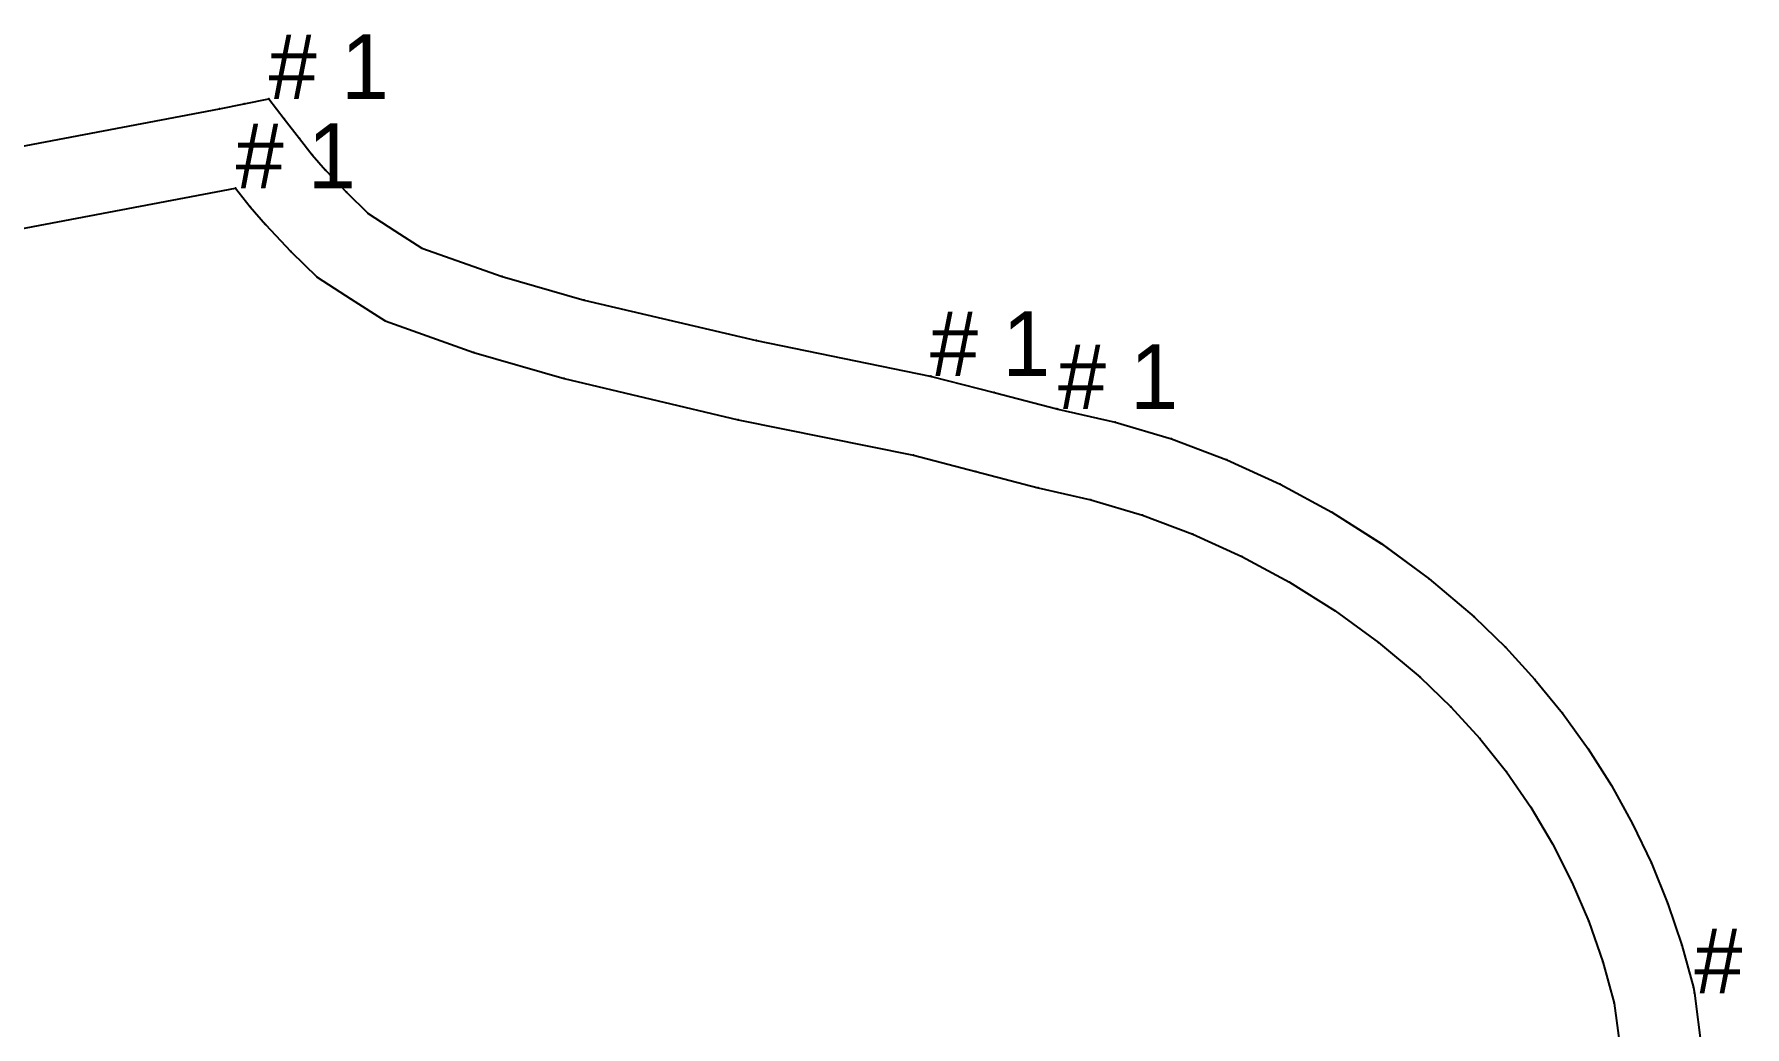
# Model space of a CAD drawing. Extents: x -10 to 11547, y -349 to 304.
# Drawn here: x 10138.5 to 10349.9, y 4 to 126.6 of the extents above; entities that cross this region are included whole.
import ezdxf

# ---------------------------------------------------------------- set-up
doc = ezdxf.new("R2010")
doc.units = 0

# ---------------------------------------------------------------- blocks, each defined once
blk = doc.blocks.new('FODSPMANICA2P-S_38')
at = {"layer": '1'}
blk.add_lwpolyline([(31.2116, 105.5565), (108.624, 120.2028), (111.6591, 120.8146), (114.6942, 121.4264), (116.5945, 118.9821), (118.4948, 116.5378), (120.0447, 114.5423), (121.7011, 112.6285), (124.2862, 109.8975), (126.9702, 107.2573), (130.287, 105.125), (133.6039, 102.9928), (143.5495, 99.4749), (153.6995, 96.5833), (174.9967, 91.5663), (196.4387, 87.1863), (196.6127, 87.1521), (204.3505, 85.1448), (212.0883, 83.1375), (212.2273, 83.1087), (219.3217, 81.5038), (226.2918, 79.4154), (233.1024, 76.854), (239.7213, 73.8316), (246.1173, 70.3624), (252.2604, 66.4628), (258.1217, 62.151), (263.6756, 57.4456), (267.5514, 53.688), (271.2126, 49.7178), (274.6266, 45.5325), (277.7803, 41.1483), (280.684, 36.5941), (283.2842, 31.86), (285.6152, 26.9884), (287.6466, 21.9839), (289.3709, 16.8659), (290.8069, 11.6558), (290.9187, 10.9398), (291.7787, 4.1068)], dxfattribs=at)
at = {"layer": '14'}
blk.add_lwpolyline([(32.9, 95.7), (110.6, 110.4), (112.3886, 108.0994), (114.3, 105.9), (117.4434, 102.5942), (120.7, 99.4), (124.9, 96.7), (129.1, 94), (140.0401, 90.1078), (151.2, 86.9), (172.723, 81.7993), (194.4, 77.4), (202.1, 75.4), (209.8, 73.4), (216.2975, 71.9173), (222.6804, 70.0005), (228.9196, 67.658), (234.9869, 64.9007), (240.8547, 61.741), (246.4964, 58.1933), (251.8864, 54.2737), (257, 50), (260.8156, 46.3336), (264.3788, 42.4225), (267.6742, 38.2835), (270.6878, 33.9343), (273.3952, 29.388), (275.7835, 24.6666), (277.8528, 19.7973), (279.5941, 14.8012), (281, 9.7), (281.8311, 3.577)], dxfattribs=at)
at = {"layer": '2'}
for p in [(111.6591, 120.8146), (114.6942, 121.4264), (108.624, 120.2028), (116.5945, 118.9821), (118.4948, 116.5378), (121.7011, 112.6285), (110.6, 110.4), (114.3, 105.9), (126.9702, 107.2573), (130.287, 105.125), (133.6039, 102.9928), (120.7, 99.4), (124.9, 96.7), (153.6995, 96.5833), (129.1, 94), (151.2, 86.9), (196.6127, 87.1521), (204.3505, 85.1448), (212.0883, 83.1375), (194.4, 77.4), (202.1, 75.4), (209.8, 73.4), (263.6756, 57.4456), (257, 50), (290.8069, 11.6558), (281, 9.7)]:
    blk.add_point(p, dxfattribs=at)
at = {"layer": '3'}
for p in [(120.0447, 114.5423), (112.3886, 108.0994), (124.2862, 109.8975), (117.4434, 102.5942), (143.5495, 99.4749), (174.9967, 91.5663), (140.0401, 90.1078), (196.4387, 87.1863), (212.2273, 83.1087), (172.723, 81.7993), (219.3217, 81.5038), (226.2918, 79.4154), (233.1024, 76.854), (216.2975, 71.9173), (239.7213, 73.8316), (222.6804, 70.0005), (246.1173, 70.3624), (228.9196, 67.658), (252.2604, 66.4628), (234.9869, 64.9007), (240.8547, 61.741), (258.1217, 62.151), (246.4964, 58.1933), (251.8864, 54.2737), (267.5514, 53.688), (271.2126, 49.7178), (260.8156, 46.3336), (274.6266, 45.5325), (264.3788, 42.4225), (277.7803, 41.1483), (267.6742, 38.2835), (280.684, 36.5941), (270.6878, 33.9343), (283.2842, 31.86), (273.3952, 29.388), (285.6152, 26.9884), (275.7835, 24.6666), (287.6466, 21.9839), (277.8528, 19.7973), (279.5941, 14.8012), (289.3709, 16.8659), (290.9187, 10.9398)]:
    blk.add_point(p, dxfattribs=at)
at = {"layer": '4'}
for p in [(196.4387, 87.1863, 10), (212.2273, 83.1087, 10), (290.9187, 10.9398, 10)]:
    blk.add_point(p, dxfattribs=at)
blk = doc.blocks.new('FODSPMANICA2P-S_40')
at = {"layer": '1'}
blk.add_lwpolyline([(31.2116, 105.5565), (108.624, 120.2028), (111.6591, 120.8146), (114.6942, 121.4264), (116.5945, 118.9821), (118.4948, 116.5378), (120.0447, 114.5423), (121.7011, 112.6285), (124.2862, 109.8975), (126.9702, 107.2573), (130.287, 105.125), (133.6039, 102.9928), (143.5495, 99.4749), (153.6995, 96.5833), (174.9967, 91.5663), (196.4387, 87.1863), (196.6127, 87.1521), (204.3505, 85.1448), (212.0883, 83.1375), (212.2273, 83.1087), (219.3217, 81.5038), (226.2918, 79.4154), (233.1024, 76.854), (239.7213, 73.8316), (246.1173, 70.3624), (252.2604, 66.4628), (258.1217, 62.151), (263.6756, 57.4456), (267.5514, 53.688), (271.2126, 49.7178), (274.6266, 45.5325), (277.7803, 41.1483), (280.684, 36.5941), (283.2842, 31.86), (285.6152, 26.9884), (287.6466, 21.9839), (289.3709, 16.8659), (290.8069, 11.6558), (290.9187, 10.9398), (291.7787, 4.1068)], dxfattribs=at)
at = {"layer": '14'}
blk.add_lwpolyline([(32.9, 95.7), (110.6, 110.4), (112.3886, 108.0994), (114.3, 105.9), (117.4434, 102.5942), (120.7, 99.4), (124.9, 96.7), (129.1, 94), (140.0401, 90.1078), (151.2, 86.9), (172.723, 81.7993), (194.4, 77.4), (202.1, 75.4), (209.8, 73.4), (216.2975, 71.9173), (222.6804, 70.0005), (228.9196, 67.658), (234.9869, 64.9007), (240.8547, 61.741), (246.4964, 58.1933), (251.8864, 54.2737), (257, 50), (260.8156, 46.3336), (264.3788, 42.4225), (267.6742, 38.2835), (270.6878, 33.9343), (273.3952, 29.388), (275.7835, 24.6666), (277.8528, 19.7973), (279.5941, 14.8012), (281, 9.7), (281.8311, 3.577)], dxfattribs=at)
at = {"layer": '2'}
for p in [(111.6591, 120.8146), (114.6942, 121.4264), (108.624, 120.2028), (116.5945, 118.9821), (118.4948, 116.5378), (121.7011, 112.6285), (110.6, 110.4), (114.3, 105.9), (126.9702, 107.2573), (130.287, 105.125), (133.6039, 102.9928), (120.7, 99.4), (124.9, 96.7), (153.6995, 96.5833), (129.1, 94), (151.2, 86.9), (196.6127, 87.1521), (204.3505, 85.1448), (212.0883, 83.1375), (194.4, 77.4), (202.1, 75.4), (209.8, 73.4), (263.6756, 57.4456), (257, 50), (290.8069, 11.6558), (281, 9.7)]:
    blk.add_point(p, dxfattribs=at)
at = {"layer": '3'}
for p in [(120.0447, 114.5423), (112.3886, 108.0994), (124.2862, 109.8975), (117.4434, 102.5942), (143.5495, 99.4749), (174.9967, 91.5663), (140.0401, 90.1078), (196.4387, 87.1863), (212.2273, 83.1087), (172.723, 81.7993), (219.3217, 81.5038), (226.2918, 79.4154), (233.1024, 76.854), (216.2975, 71.9173), (239.7213, 73.8316), (222.6804, 70.0005), (246.1173, 70.3624), (228.9196, 67.658), (252.2604, 66.4628), (234.9869, 64.9007), (240.8547, 61.741), (258.1217, 62.151), (246.4964, 58.1933), (251.8864, 54.2737), (267.5514, 53.688), (271.2126, 49.7178), (260.8156, 46.3336), (274.6266, 45.5325), (264.3788, 42.4225), (277.7803, 41.1483), (267.6742, 38.2835), (280.684, 36.5941), (270.6878, 33.9343), (283.2842, 31.86), (273.3952, 29.388), (285.6152, 26.9884), (275.7835, 24.6666), (287.6466, 21.9839), (277.8528, 19.7973), (279.5941, 14.8012), (289.3709, 16.8659), (290.9187, 10.9398)]:
    blk.add_point(p, dxfattribs=at)
at = {"layer": '4'}
for p in [(196.4387, 87.1863, 10), (212.2273, 83.1087, 10), (290.9187, 10.9398, 10)]:
    blk.add_point(p, dxfattribs=at)
blk = doc.blocks.new('FODSPMANICA2P-S_42')
at = {"layer": '1'}
blk.add_lwpolyline([(31.212, 105.557), (108.624, 120.203), (111.659, 120.815), (114.694, 121.426), (116.595, 118.982), (118.495, 116.538), (120.045, 114.542), (121.701, 112.629), (124.286, 109.897), (126.97, 107.257), (130.287, 105.125), (133.604, 102.993), (143.549, 99.475), (153.7, 96.583), (174.997, 91.566), (196.439, 87.186), (196.613, 87.152), (204.351, 85.145), (212.088, 83.137), (212.227, 83.109), (219.322, 81.504), (226.292, 79.415), (233.102, 76.854), (239.721, 73.832), (246.117, 70.362), (252.26, 66.463), (258.122, 62.151), (263.676, 57.446), (267.551, 53.688), (271.213, 49.718), (274.627, 45.532), (277.78, 41.148), (280.684, 36.594), (283.284, 31.86), (285.615, 26.988), (287.647, 21.984), (289.371, 16.866), (290.807, 11.656), (290.919, 10.94), (291.779, 4.107)], dxfattribs=at)
at = {"layer": '14'}
blk.add_lwpolyline([(32.9, 95.7), (110.6, 110.4), (112.389, 108.099), (114.3, 105.9), (117.443, 102.594), (120.7, 99.4), (124.9, 96.7), (129.1, 94), (140.04, 90.108), (151.2, 86.9), (172.723, 81.799), (194.4, 77.4), (202.1, 75.4), (209.8, 73.4), (216.298, 71.917), (222.68, 70), (228.92, 67.658), (234.987, 64.901), (240.855, 61.741), (246.496, 58.193), (251.886, 54.274), (257, 50), (260.816, 46.334), (264.379, 42.423), (267.674, 38.283), (270.688, 33.934), (273.395, 29.388), (275.784, 24.667), (277.853, 19.797), (279.594, 14.801), (281, 9.7), (281.831, 3.577)], dxfattribs=at)
at = {"layer": '2'}
for p in [(111.659, 120.815), (114.694, 121.426), (108.624, 120.203), (116.595, 118.982), (118.495, 116.538), (121.701, 112.629), (110.6, 110.4), (114.3, 105.9), (126.97, 107.257), (130.287, 105.125), (133.604, 102.993), (120.7, 99.4), (124.9, 96.7), (153.7, 96.583), (129.1, 94), (151.2, 86.9), (196.613, 87.152), (204.351, 85.145), (212.088, 83.137), (194.4, 77.4), (202.1, 75.4), (209.8, 73.4), (263.676, 57.446), (257, 50), (290.807, 11.656), (281, 9.7)]:
    blk.add_point(p, dxfattribs=at)
at = {"layer": '3'}
for p in [(120.045, 114.542), (112.389, 108.099), (124.286, 109.897), (117.443, 102.594), (143.549, 99.475), (174.997, 91.566), (140.04, 90.108), (196.439, 87.186), (212.227, 83.109), (172.723, 81.799), (219.322, 81.504), (226.292, 79.415), (233.102, 76.854), (216.298, 71.917), (239.721, 73.832), (222.68, 70), (246.117, 70.362), (228.92, 67.658), (252.26, 66.463), (234.987, 64.901), (240.855, 61.741), (258.122, 62.151), (246.496, 58.193), (251.886, 54.274), (267.551, 53.688), (271.213, 49.718), (260.816, 46.334), (274.627, 45.532), (264.379, 42.423), (277.78, 41.148), (267.674, 38.283), (280.684, 36.594), (270.688, 33.934), (283.284, 31.86), (273.395, 29.388), (285.615, 26.988), (275.784, 24.667), (287.647, 21.984), (277.853, 19.797), (279.594, 14.801), (289.371, 16.866), (290.919, 10.94)]:
    blk.add_point(p, dxfattribs=at)
at = {"layer": '4'}
for p in [(196.439, 87.186, 10), (212.227, 83.109, 10), (290.919, 10.94, 10)]:
    blk.add_point(p, dxfattribs=at)
at = {"layer": '1'}
for p in [(114.694, 121.426), (196.439, 87.186), (212.227, 83.109), (290.919, 10.94)]:
    blk.add_text('# 1', height=8, dxfattribs=at).set_placement(p)
at = {"layer": '14'}
blk.add_text('# 1', height=8, dxfattribs=at).set_placement((110.6, 110.4))
at = {"layer": '2'}
for p in [(114.694, 121.426), (110.6, 110.4)]:
    blk.add_text('# 1', height=8, dxfattribs=at).set_placement(p)
at = {"layer": '3'}
for p in [(196.439, 87.186), (212.227, 83.109), (290.919, 10.94)]:
    blk.add_text('# 1', height=8, dxfattribs=at).set_placement(p)
at = {"layer": '4'}
for p in [(196.439, 87.186), (212.227, 83.109), (290.919, 10.94)]:
    blk.add_text('# 1', height=8, dxfattribs=at).set_placement(p)
blk = doc.blocks.new('FODSPMANICA2P-S_44')
at = {"layer": '1'}
blk.add_lwpolyline([(31.2116, 105.5565), (108.624, 120.2028), (111.6591, 120.8146), (114.6942, 121.4264), (116.5945, 118.9821), (118.4948, 116.5378), (120.0447, 114.5423), (121.7011, 112.6285), (124.2862, 109.8975), (126.9702, 107.2573), (130.287, 105.125), (133.6039, 102.9928), (143.5495, 99.4749), (153.6995, 96.5833), (174.9967, 91.5663), (196.4387, 87.1863), (196.6127, 87.1521), (204.3505, 85.1448), (212.0883, 83.1375), (212.2273, 83.1087), (219.3217, 81.5038), (226.2918, 79.4154), (233.1024, 76.854), (239.7213, 73.8316), (246.1173, 70.3624), (252.2604, 66.4628), (258.1217, 62.151), (263.6756, 57.4456), (267.5514, 53.688), (271.2126, 49.7178), (274.6266, 45.5325), (277.7803, 41.1483), (280.684, 36.5941), (283.2842, 31.86), (285.6152, 26.9884), (287.6466, 21.9839), (289.3709, 16.8659), (290.8069, 11.6558), (290.9187, 10.9398), (291.7787, 4.1068)], dxfattribs=at)
at = {"layer": '14'}
blk.add_lwpolyline([(32.9, 95.7), (110.6, 110.4), (112.3886, 108.0994), (114.3, 105.9), (117.4434, 102.5942), (120.7, 99.4), (124.9, 96.7), (129.1, 94), (140.0401, 90.1078), (151.2, 86.9), (172.723, 81.7993), (194.4, 77.4), (202.1, 75.4), (209.8, 73.4), (216.2975, 71.9173), (222.6804, 70.0005), (228.9196, 67.658), (234.9869, 64.9007), (240.8547, 61.741), (246.4964, 58.1933), (251.8864, 54.2737), (257, 50), (260.8156, 46.3336), (264.3788, 42.4225), (267.6742, 38.2835), (270.6878, 33.9343), (273.3952, 29.388), (275.7835, 24.6666), (277.8528, 19.7973), (279.5941, 14.8012), (281, 9.7), (281.8311, 3.577)], dxfattribs=at)
at = {"layer": '2'}
for p in [(111.6591, 120.8146), (114.6942, 121.4264), (108.624, 120.2028), (116.5945, 118.9821), (118.4948, 116.5378), (121.7011, 112.6285), (110.6, 110.4), (114.3, 105.9), (126.9702, 107.2573), (130.287, 105.125), (133.6039, 102.9928), (120.7, 99.4), (124.9, 96.7), (153.6995, 96.5833), (129.1, 94), (151.2, 86.9), (196.6127, 87.1521), (204.3505, 85.1448), (212.0883, 83.1375), (194.4, 77.4), (202.1, 75.4), (209.8, 73.4), (263.6756, 57.4456), (257, 50), (290.8069, 11.6558), (281, 9.7)]:
    blk.add_point(p, dxfattribs=at)
at = {"layer": '3'}
for p in [(120.0447, 114.5423), (112.3886, 108.0994), (124.2862, 109.8975), (117.4434, 102.5942), (143.5495, 99.4749), (174.9967, 91.5663), (140.0401, 90.1078), (196.4387, 87.1863), (212.2273, 83.1087), (172.723, 81.7993), (219.3217, 81.5038), (226.2918, 79.4154), (233.1024, 76.854), (216.2975, 71.9173), (239.7213, 73.8316), (222.6804, 70.0005), (246.1173, 70.3624), (228.9196, 67.658), (252.2604, 66.4628), (234.9869, 64.9007), (240.8547, 61.741), (258.1217, 62.151), (246.4964, 58.1933), (251.8864, 54.2737), (267.5514, 53.688), (271.2126, 49.7178), (260.8156, 46.3336), (274.6266, 45.5325), (264.3788, 42.4225), (277.7803, 41.1483), (267.6742, 38.2835), (280.684, 36.5941), (270.6878, 33.9343), (283.2842, 31.86), (273.3952, 29.388), (285.6152, 26.9884), (275.7835, 24.6666), (287.6466, 21.9839), (277.8528, 19.7973), (279.5941, 14.8012), (289.3709, 16.8659), (290.9187, 10.9398)]:
    blk.add_point(p, dxfattribs=at)
at = {"layer": '4'}
for p in [(196.4387, 87.1863, 10), (212.2273, 83.1087, 10), (290.9187, 10.9398, 10)]:
    blk.add_point(p, dxfattribs=at)
blk = doc.blocks.new('FODSPMANICA2P-S_46')
at = {"layer": '1'}
blk.add_lwpolyline([(31.2116, 105.5565), (108.624, 120.2028), (111.6591, 120.8146), (114.6942, 121.4264), (116.5945, 118.9821), (118.4948, 116.5378), (120.0447, 114.5423), (121.7011, 112.6285), (124.2862, 109.8975), (126.9702, 107.2573), (130.287, 105.125), (133.6039, 102.9928), (143.5495, 99.4749), (153.6995, 96.5833), (174.9967, 91.5663), (196.4387, 87.1863), (196.6127, 87.1521), (204.3505, 85.1448), (212.0883, 83.1375), (212.2273, 83.1087), (219.3217, 81.5038), (226.2918, 79.4154), (233.1024, 76.854), (239.7213, 73.8316), (246.1173, 70.3624), (252.2604, 66.4628), (258.1217, 62.151), (263.6756, 57.4456), (267.5514, 53.688), (271.2126, 49.7178), (274.6266, 45.5325), (277.7803, 41.1483), (280.684, 36.5941), (283.2842, 31.86), (285.6152, 26.9884), (287.6466, 21.9839), (289.3709, 16.8659), (290.8069, 11.6558), (290.9187, 10.9398), (291.7787, 4.1068)], dxfattribs=at)
at = {"layer": '14'}
blk.add_lwpolyline([(32.9, 95.7), (110.6, 110.4), (112.3886, 108.0994), (114.3, 105.9), (117.4434, 102.5942), (120.7, 99.4), (124.9, 96.7), (129.1, 94), (140.0401, 90.1078), (151.2, 86.9), (172.723, 81.7993), (194.4, 77.4), (202.1, 75.4), (209.8, 73.4), (216.2975, 71.9173), (222.6804, 70.0005), (228.9196, 67.658), (234.9869, 64.9007), (240.8547, 61.741), (246.4964, 58.1933), (251.8864, 54.2737), (257, 50), (260.8156, 46.3336), (264.3788, 42.4225), (267.6742, 38.2835), (270.6878, 33.9343), (273.3952, 29.388), (275.7835, 24.6666), (277.8528, 19.7973), (279.5941, 14.8012), (281, 9.7), (281.8311, 3.577)], dxfattribs=at)
at = {"layer": '2'}
for p in [(111.6591, 120.8146), (114.6942, 121.4264), (108.624, 120.2028), (116.5945, 118.9821), (118.4948, 116.5378), (121.7011, 112.6285), (110.6, 110.4), (114.3, 105.9), (126.9702, 107.2573), (130.287, 105.125), (133.6039, 102.9928), (120.7, 99.4), (124.9, 96.7), (153.6995, 96.5833), (129.1, 94), (151.2, 86.9), (196.6127, 87.1521), (204.3505, 85.1448), (212.0883, 83.1375), (194.4, 77.4), (202.1, 75.4), (209.8, 73.4), (263.6756, 57.4456), (257, 50), (290.8069, 11.6558), (281, 9.7)]:
    blk.add_point(p, dxfattribs=at)
at = {"layer": '3'}
for p in [(120.0447, 114.5423), (112.3886, 108.0994), (124.2862, 109.8975), (117.4434, 102.5942), (143.5495, 99.4749), (174.9967, 91.5663), (140.0401, 90.1078), (196.4387, 87.1863), (212.2273, 83.1087), (172.723, 81.7993), (219.3217, 81.5038), (226.2918, 79.4154), (233.1024, 76.854), (216.2975, 71.9173), (239.7213, 73.8316), (222.6804, 70.0005), (246.1173, 70.3624), (228.9196, 67.658), (252.2604, 66.4628), (234.9869, 64.9007), (240.8547, 61.741), (258.1217, 62.151), (246.4964, 58.1933), (251.8864, 54.2737), (267.5514, 53.688), (271.2126, 49.7178), (260.8156, 46.3336), (274.6266, 45.5325), (264.3788, 42.4225), (277.7803, 41.1483), (267.6742, 38.2835), (280.684, 36.5941), (270.6878, 33.9343), (283.2842, 31.86), (273.3952, 29.388), (285.6152, 26.9884), (275.7835, 24.6666), (287.6466, 21.9839), (277.8528, 19.7973), (279.5941, 14.8012), (289.3709, 16.8659), (290.9187, 10.9398)]:
    blk.add_point(p, dxfattribs=at)
at = {"layer": '4'}
for p in [(196.4387, 87.1863, 10), (212.2273, 83.1087, 10), (290.9187, 10.9398, 10)]:
    blk.add_point(p, dxfattribs=at)
blk = doc.blocks.new('FODSPMANICA2P-S_48')
at = {"layer": '1'}
blk.add_lwpolyline([(31.2116, 105.5565), (108.624, 120.2028), (111.6591, 120.8146), (114.6942, 121.4264), (116.5945, 118.9821), (118.4948, 116.5378), (120.0447, 114.5423), (121.7011, 112.6285), (124.2862, 109.8975), (126.9702, 107.2573), (130.287, 105.125), (133.6039, 102.9928), (143.5495, 99.4749), (153.6995, 96.5833), (174.9967, 91.5663), (196.4387, 87.1863), (196.6127, 87.1521), (204.3505, 85.1448), (212.0883, 83.1375), (212.2273, 83.1087), (219.3217, 81.5038), (226.2918, 79.4154), (233.1024, 76.854), (239.7213, 73.8316), (246.1173, 70.3624), (252.2604, 66.4628), (258.1217, 62.151), (263.6756, 57.4456), (267.5514, 53.688), (271.2126, 49.7178), (274.6266, 45.5325), (277.7803, 41.1483), (280.684, 36.5941), (283.2842, 31.86), (285.6152, 26.9884), (287.6466, 21.9839), (289.3709, 16.8659), (290.8069, 11.6558), (290.9187, 10.9398), (291.7787, 4.1068)], dxfattribs=at)
at = {"layer": '14'}
blk.add_lwpolyline([(32.9, 95.7), (110.6, 110.4), (112.3886, 108.0994), (114.3, 105.9), (117.4434, 102.5942), (120.7, 99.4), (124.9, 96.7), (129.1, 94), (140.0401, 90.1078), (151.2, 86.9), (172.723, 81.7993), (194.4, 77.4), (202.1, 75.4), (209.8, 73.4), (216.2975, 71.9173), (222.6804, 70.0005), (228.9196, 67.658), (234.9869, 64.9007), (240.8547, 61.741), (246.4964, 58.1933), (251.8864, 54.2737), (257, 50), (260.8156, 46.3336), (264.3788, 42.4225), (267.6742, 38.2835), (270.6878, 33.9343), (273.3952, 29.388), (275.7835, 24.6666), (277.8528, 19.7973), (279.5941, 14.8012), (281, 9.7), (281.8311, 3.577)], dxfattribs=at)
at = {"layer": '2'}
for p in [(111.6591, 120.8146), (114.6942, 121.4264), (108.624, 120.2028), (116.5945, 118.9821), (118.4948, 116.5378), (121.7011, 112.6285), (110.6, 110.4), (114.3, 105.9), (126.9702, 107.2573), (130.287, 105.125), (133.6039, 102.9928), (120.7, 99.4), (124.9, 96.7), (153.6995, 96.5833), (129.1, 94), (151.2, 86.9), (196.6127, 87.1521), (204.3505, 85.1448), (212.0883, 83.1375), (194.4, 77.4), (202.1, 75.4), (209.8, 73.4), (263.6756, 57.4456), (257, 50), (290.8069, 11.6558), (281, 9.7)]:
    blk.add_point(p, dxfattribs=at)
at = {"layer": '3'}
for p in [(120.0447, 114.5423), (112.3886, 108.0994), (124.2862, 109.8975), (117.4434, 102.5942), (143.5495, 99.4749), (174.9967, 91.5663), (140.0401, 90.1078), (196.4387, 87.1863), (212.2273, 83.1087), (172.723, 81.7993), (219.3217, 81.5038), (226.2918, 79.4154), (233.1024, 76.854), (216.2975, 71.9173), (239.7213, 73.8316), (222.6804, 70.0005), (246.1173, 70.3624), (228.9196, 67.658), (252.2604, 66.4628), (234.9869, 64.9007), (240.8547, 61.741), (258.1217, 62.151), (246.4964, 58.1933), (251.8864, 54.2737), (267.5514, 53.688), (271.2126, 49.7178), (260.8156, 46.3336), (274.6266, 45.5325), (264.3788, 42.4225), (277.7803, 41.1483), (267.6742, 38.2835), (280.684, 36.5941), (270.6878, 33.9343), (283.2842, 31.86), (273.3952, 29.388), (285.6152, 26.9884), (275.7835, 24.6666), (287.6466, 21.9839), (277.8528, 19.7973), (279.5941, 14.8012), (289.3709, 16.8659), (290.9187, 10.9398)]:
    blk.add_point(p, dxfattribs=at)
at = {"layer": '4'}
for p in [(196.4387, 87.1863, 10), (212.2273, 83.1087, 10), (290.9187, 10.9398, 10)]:
    blk.add_point(p, dxfattribs=at)
blk = doc.blocks.new('FODSPMANICA2P-S_50')
at = {"layer": '1'}
blk.add_lwpolyline([(31.2116, 105.5565), (108.624, 120.2028), (111.6591, 120.8146), (114.6942, 121.4264), (116.5945, 118.9821), (118.4948, 116.5378), (120.0447, 114.5423), (121.7011, 112.6285), (124.2862, 109.8975), (126.9702, 107.2573), (130.287, 105.125), (133.6039, 102.9928), (143.5495, 99.4749), (153.6995, 96.5833), (174.9967, 91.5663), (196.4387, 87.1863), (196.6127, 87.1521), (204.3505, 85.1448), (212.0883, 83.1375), (212.2273, 83.1087), (219.3217, 81.5038), (226.2918, 79.4154), (233.1024, 76.854), (239.7213, 73.8316), (246.1173, 70.3624), (252.2604, 66.4628), (258.1217, 62.151), (263.6756, 57.4456), (267.5514, 53.688), (271.2126, 49.7178), (274.6266, 45.5325), (277.7803, 41.1483), (280.684, 36.5941), (283.2842, 31.86), (285.6152, 26.9884), (287.6466, 21.9839), (289.3709, 16.8659), (290.8069, 11.6558), (290.9187, 10.9398), (291.7787, 4.1068)], dxfattribs=at)
at = {"layer": '14'}
blk.add_lwpolyline([(32.9, 95.7), (110.6, 110.4), (112.3886, 108.0994), (114.3, 105.9), (117.4434, 102.5942), (120.7, 99.4), (124.9, 96.7), (129.1, 94), (140.0401, 90.1078), (151.2, 86.9), (172.723, 81.7993), (194.4, 77.4), (202.1, 75.4), (209.8, 73.4), (216.2975, 71.9173), (222.6804, 70.0005), (228.9196, 67.658), (234.9869, 64.9007), (240.8547, 61.741), (246.4964, 58.1933), (251.8864, 54.2737), (257, 50), (260.8156, 46.3336), (264.3788, 42.4225), (267.6742, 38.2835), (270.6878, 33.9343), (273.3952, 29.388), (275.7835, 24.6666), (277.8528, 19.7973), (279.5941, 14.8012), (281, 9.7), (281.8311, 3.577)], dxfattribs=at)
at = {"layer": '2'}
for p in [(111.6591, 120.8146), (114.6942, 121.4264), (108.624, 120.2028), (116.5945, 118.9821), (118.4948, 116.5378), (121.7011, 112.6285), (110.6, 110.4), (114.3, 105.9), (126.9702, 107.2573), (130.287, 105.125), (133.6039, 102.9928), (120.7, 99.4), (124.9, 96.7), (153.6995, 96.5833), (129.1, 94), (151.2, 86.9), (196.6127, 87.1521), (204.3505, 85.1448), (212.0883, 83.1375), (194.4, 77.4), (202.1, 75.4), (209.8, 73.4), (263.6756, 57.4456), (257, 50), (290.8069, 11.6558), (281, 9.7)]:
    blk.add_point(p, dxfattribs=at)
at = {"layer": '3'}
for p in [(120.0447, 114.5423), (112.3886, 108.0994), (124.2862, 109.8975), (117.4434, 102.5942), (143.5495, 99.4749), (174.9967, 91.5663), (140.0401, 90.1078), (196.4387, 87.1863), (212.2273, 83.1087), (172.723, 81.7993), (219.3217, 81.5038), (226.2918, 79.4154), (233.1024, 76.854), (216.2975, 71.9173), (239.7213, 73.8316), (222.6804, 70.0005), (246.1173, 70.3624), (228.9196, 67.658), (252.2604, 66.4628), (234.9869, 64.9007), (240.8547, 61.741), (258.1217, 62.151), (246.4964, 58.1933), (251.8864, 54.2737), (267.5514, 53.688), (271.2126, 49.7178), (260.8156, 46.3336), (274.6266, 45.5325), (264.3788, 42.4225), (277.7803, 41.1483), (267.6742, 38.2835), (280.684, 36.5941), (270.6878, 33.9343), (283.2842, 31.86), (273.3952, 29.388), (285.6152, 26.9884), (275.7835, 24.6666), (287.6466, 21.9839), (277.8528, 19.7973), (279.5941, 14.8012), (289.3709, 16.8659), (290.9187, 10.9398)]:
    blk.add_point(p, dxfattribs=at)
at = {"layer": '4'}
for p in [(196.4387, 87.1863, 10), (212.2273, 83.1087, 10), (290.9187, 10.9398, 10)]:
    blk.add_point(p, dxfattribs=at)
blk = doc.blocks.new('FODSPMANICA2P-S_52')
at = {"layer": '1'}
blk.add_lwpolyline([(31.2116, 105.5565), (108.624, 120.2028), (111.6591, 120.8146), (114.6942, 121.4264), (116.5945, 118.9821), (118.4948, 116.5378), (120.0447, 114.5423), (121.7011, 112.6285), (124.2862, 109.8975), (126.9702, 107.2573), (130.287, 105.125), (133.6039, 102.9928), (143.5495, 99.4749), (153.6995, 96.5833), (174.9967, 91.5663), (196.4387, 87.1863), (196.6127, 87.1521), (204.3505, 85.1448), (212.0883, 83.1375), (212.2273, 83.1087), (219.3217, 81.5038), (226.2918, 79.4154), (233.1024, 76.854), (239.7213, 73.8316), (246.1173, 70.3624), (252.2604, 66.4628), (258.1217, 62.151), (263.6756, 57.4456), (267.5514, 53.688), (271.2126, 49.7178), (274.6266, 45.5325), (277.7803, 41.1483), (280.684, 36.5941), (283.2842, 31.86), (285.6152, 26.9884), (287.6466, 21.9839), (289.3709, 16.8659), (290.8069, 11.6558), (290.9187, 10.9398), (291.7787, 4.1068)], dxfattribs=at)
at = {"layer": '14'}
blk.add_lwpolyline([(32.9, 95.7), (110.6, 110.4), (112.3886, 108.0994), (114.3, 105.9), (117.4434, 102.5942), (120.7, 99.4), (124.9, 96.7), (129.1, 94), (140.0401, 90.1078), (151.2, 86.9), (172.723, 81.7993), (194.4, 77.4), (202.1, 75.4), (209.8, 73.4), (216.2975, 71.9173), (222.6804, 70.0005), (228.9196, 67.658), (234.9869, 64.9007), (240.8547, 61.741), (246.4964, 58.1933), (251.8864, 54.2737), (257, 50), (260.8156, 46.3336), (264.3788, 42.4225), (267.6742, 38.2835), (270.6878, 33.9343), (273.3952, 29.388), (275.7835, 24.6666), (277.8528, 19.7973), (279.5941, 14.8012), (281, 9.7), (281.8311, 3.577)], dxfattribs=at)
at = {"layer": '2'}
for p in [(111.6591, 120.8146), (114.6942, 121.4264), (108.624, 120.2028), (116.5945, 118.9821), (118.4948, 116.5378), (121.7011, 112.6285), (110.6, 110.4), (114.3, 105.9), (126.9702, 107.2573), (130.287, 105.125), (133.6039, 102.9928), (120.7, 99.4), (124.9, 96.7), (153.6995, 96.5833), (129.1, 94), (151.2, 86.9), (196.6127, 87.1521), (204.3505, 85.1448), (212.0883, 83.1375), (194.4, 77.4), (202.1, 75.4), (209.8, 73.4), (263.6756, 57.4456), (257, 50), (290.8069, 11.6558), (281, 9.7)]:
    blk.add_point(p, dxfattribs=at)
at = {"layer": '3'}
for p in [(120.0447, 114.5423), (112.3886, 108.0994), (124.2862, 109.8975), (117.4434, 102.5942), (143.5495, 99.4749), (174.9967, 91.5663), (140.0401, 90.1078), (196.4387, 87.1863), (212.2273, 83.1087), (172.723, 81.7993), (219.3217, 81.5038), (226.2918, 79.4154), (233.1024, 76.854), (216.2975, 71.9173), (239.7213, 73.8316), (222.6804, 70.0005), (246.1173, 70.3624), (228.9196, 67.658), (252.2604, 66.4628), (234.9869, 64.9007), (240.8547, 61.741), (258.1217, 62.151), (246.4964, 58.1933), (251.8864, 54.2737), (267.5514, 53.688), (271.2126, 49.7178), (260.8156, 46.3336), (274.6266, 45.5325), (264.3788, 42.4225), (277.7803, 41.1483), (267.6742, 38.2835), (280.684, 36.5941), (270.6878, 33.9343), (283.2842, 31.86), (273.3952, 29.388), (285.6152, 26.9884), (275.7835, 24.6666), (287.6466, 21.9839), (277.8528, 19.7973), (279.5941, 14.8012), (289.3709, 16.8659), (290.9187, 10.9398)]:
    blk.add_point(p, dxfattribs=at)
at = {"layer": '4'}
for p in [(196.4387, 87.1863, 10), (212.2273, 83.1087, 10), (290.9187, 10.9398, 10)]:
    blk.add_point(p, dxfattribs=at)
blk = doc.blocks.new('FODSPMANICA2P-S_54')
at = {"layer": '1'}
blk.add_lwpolyline([(31.2116, 105.5565), (108.624, 120.2028), (111.6591, 120.8146), (114.6942, 121.4264), (116.5945, 118.9821), (118.4948, 116.5378), (120.0447, 114.5423), (121.7011, 112.6285), (124.2862, 109.8975), (126.9702, 107.2573), (130.287, 105.125), (133.6039, 102.9928), (143.5495, 99.4749), (153.6995, 96.5833), (174.9967, 91.5663), (196.4387, 87.1863), (196.6127, 87.1521), (204.3505, 85.1448), (212.0883, 83.1375), (212.2273, 83.1087), (219.3217, 81.5038), (226.2918, 79.4154), (233.1024, 76.854), (239.7213, 73.8316), (246.1173, 70.3624), (252.2604, 66.4628), (258.1217, 62.151), (263.6756, 57.4456), (267.5514, 53.688), (271.2126, 49.7178), (274.6266, 45.5325), (277.7803, 41.1483), (280.684, 36.5941), (283.2842, 31.86), (285.6152, 26.9884), (287.6466, 21.9839), (289.3709, 16.8659), (290.8069, 11.6558), (290.9187, 10.9398), (291.7787, 4.1068)], dxfattribs=at)
at = {"layer": '14'}
blk.add_lwpolyline([(32.9, 95.7), (110.6, 110.4), (112.3886, 108.0994), (114.3, 105.9), (117.4434, 102.5942), (120.7, 99.4), (124.9, 96.7), (129.1, 94), (140.0401, 90.1078), (151.2, 86.9), (172.723, 81.7993), (194.4, 77.4), (202.1, 75.4), (209.8, 73.4), (216.2975, 71.9173), (222.6804, 70.0005), (228.9196, 67.658), (234.9869, 64.9007), (240.8547, 61.741), (246.4964, 58.1933), (251.8864, 54.2737), (257, 50), (260.8156, 46.3336), (264.3788, 42.4225), (267.6742, 38.2835), (270.6878, 33.9343), (273.3952, 29.388), (275.7835, 24.6666), (277.8528, 19.7973), (279.5941, 14.8012), (281, 9.7), (281.8311, 3.577)], dxfattribs=at)
at = {"layer": '2'}
for p in [(111.6591, 120.8146), (114.6942, 121.4264), (108.624, 120.2028), (116.5945, 118.9821), (118.4948, 116.5378), (121.7011, 112.6285), (110.6, 110.4), (114.3, 105.9), (126.9702, 107.2573), (130.287, 105.125), (133.6039, 102.9928), (120.7, 99.4), (124.9, 96.7), (153.6995, 96.5833), (129.1, 94), (151.2, 86.9), (196.6127, 87.1521), (204.3505, 85.1448), (212.0883, 83.1375), (194.4, 77.4), (202.1, 75.4), (209.8, 73.4), (263.6756, 57.4456), (257, 50), (290.8069, 11.6558), (281, 9.7)]:
    blk.add_point(p, dxfattribs=at)
at = {"layer": '3'}
for p in [(120.0447, 114.5423), (112.3886, 108.0994), (124.2862, 109.8975), (117.4434, 102.5942), (143.5495, 99.4749), (174.9967, 91.5663), (140.0401, 90.1078), (196.4387, 87.1863), (212.2273, 83.1087), (172.723, 81.7993), (219.3217, 81.5038), (226.2918, 79.4154), (233.1024, 76.854), (216.2975, 71.9173), (239.7213, 73.8316), (222.6804, 70.0005), (246.1173, 70.3624), (228.9196, 67.658), (252.2604, 66.4628), (234.9869, 64.9007), (240.8547, 61.741), (258.1217, 62.151), (246.4964, 58.1933), (251.8864, 54.2737), (267.5514, 53.688), (271.2126, 49.7178), (260.8156, 46.3336), (274.6266, 45.5325), (264.3788, 42.4225), (277.7803, 41.1483), (267.6742, 38.2835), (280.684, 36.5941), (270.6878, 33.9343), (283.2842, 31.86), (273.3952, 29.388), (285.6152, 26.9884), (275.7835, 24.6666), (287.6466, 21.9839), (277.8528, 19.7973), (279.5941, 14.8012), (289.3709, 16.8659), (290.9187, 10.9398)]:
    blk.add_point(p, dxfattribs=at)
at = {"layer": '4'}
for p in [(196.4387, 87.1863, 10), (212.2273, 83.1087, 10), (290.9187, 10.9398, 10)]:
    blk.add_point(p, dxfattribs=at)
blk = doc.blocks.new('FODSPMANICA2P-S_56')
at = {"layer": '1'}
blk.add_lwpolyline([(31.2116, 105.5565), (108.624, 120.2028), (111.6591, 120.8146), (114.6942, 121.4264), (116.5945, 118.9821), (118.4948, 116.5378), (120.0447, 114.5423), (121.7011, 112.6285), (124.2862, 109.8975), (126.9702, 107.2573), (130.287, 105.125), (133.6039, 102.9928), (143.5495, 99.4749), (153.6995, 96.5833), (174.9967, 91.5663), (196.4387, 87.1863), (196.6127, 87.1521), (204.3505, 85.1448), (212.0883, 83.1375), (212.2273, 83.1087), (219.3217, 81.5038), (226.2918, 79.4154), (233.1024, 76.854), (239.7213, 73.8316), (246.1173, 70.3624), (252.2604, 66.4628), (258.1217, 62.151), (263.6756, 57.4456), (267.5514, 53.688), (271.2126, 49.7178), (274.6266, 45.5325), (277.7803, 41.1483), (280.684, 36.5941), (283.2842, 31.86), (285.6152, 26.9884), (287.6466, 21.9839), (289.3709, 16.8659), (290.8069, 11.6558), (290.9187, 10.9398), (291.7787, 4.1068)], dxfattribs=at)
at = {"layer": '14'}
blk.add_lwpolyline([(32.9, 95.7), (110.6, 110.4), (112.3886, 108.0994), (114.3, 105.9), (117.4434, 102.5942), (120.7, 99.4), (124.9, 96.7), (129.1, 94), (140.0401, 90.1078), (151.2, 86.9), (172.723, 81.7993), (194.4, 77.4), (202.1, 75.4), (209.8, 73.4), (216.2975, 71.9173), (222.6804, 70.0005), (228.9196, 67.658), (234.9869, 64.9007), (240.8547, 61.741), (246.4964, 58.1933), (251.8864, 54.2737), (257, 50), (260.8156, 46.3336), (264.3788, 42.4225), (267.6742, 38.2835), (270.6878, 33.9343), (273.3952, 29.388), (275.7835, 24.6666), (277.8528, 19.7973), (279.5941, 14.8012), (281, 9.7), (281.8311, 3.577)], dxfattribs=at)
at = {"layer": '2'}
for p in [(111.6591, 120.8146), (114.6942, 121.4264), (108.624, 120.2028), (116.5945, 118.9821), (118.4948, 116.5378), (121.7011, 112.6285), (110.6, 110.4), (114.3, 105.9), (126.9702, 107.2573), (130.287, 105.125), (133.6039, 102.9928), (120.7, 99.4), (124.9, 96.7), (153.6995, 96.5833), (129.1, 94), (151.2, 86.9), (196.6127, 87.1521), (204.3505, 85.1448), (212.0883, 83.1375), (194.4, 77.4), (202.1, 75.4), (209.8, 73.4), (263.6756, 57.4456), (257, 50), (290.8069, 11.6558), (281, 9.7)]:
    blk.add_point(p, dxfattribs=at)
at = {"layer": '3'}
for p in [(120.0447, 114.5423), (112.3886, 108.0994), (124.2862, 109.8975), (117.4434, 102.5942), (143.5495, 99.4749), (174.9967, 91.5663), (140.0401, 90.1078), (196.4387, 87.1863), (212.2273, 83.1087), (172.723, 81.7993), (219.3217, 81.5038), (226.2918, 79.4154), (233.1024, 76.854), (216.2975, 71.9173), (239.7213, 73.8316), (222.6804, 70.0005), (246.1173, 70.3624), (228.9196, 67.658), (252.2604, 66.4628), (234.9869, 64.9007), (240.8547, 61.741), (258.1217, 62.151), (246.4964, 58.1933), (251.8864, 54.2737), (267.5514, 53.688), (271.2126, 49.7178), (260.8156, 46.3336), (274.6266, 45.5325), (264.3788, 42.4225), (277.7803, 41.1483), (267.6742, 38.2835), (280.684, 36.5941), (270.6878, 33.9343), (283.2842, 31.86), (273.3952, 29.388), (285.6152, 26.9884), (275.7835, 24.6666), (287.6466, 21.9839), (277.8528, 19.7973), (279.5941, 14.8012), (289.3709, 16.8659), (290.9187, 10.9398)]:
    blk.add_point(p, dxfattribs=at)
at = {"layer": '4'}
for p in [(196.4387, 87.1863, 10), (212.2273, 83.1087, 10), (290.9187, 10.9398, 10)]:
    blk.add_point(p, dxfattribs=at)

msp = doc.modelspace()

# ---------------------------------------------------------------- block references
at = {"layer": '1'}
for name in ['FODSPMANICA2P-S_42', 'FODSPMANICA2P-S_38', 'FODSPMANICA2P-S_40', 'FODSPMANICA2P-S_44', 'FODSPMANICA2P-S_46', 'FODSPMANICA2P-S_48', 'FODSPMANICA2P-S_50', 'FODSPMANICA2P-S_52', 'FODSPMANICA2P-S_54', 'FODSPMANICA2P-S_56']:
    msp.add_blockref(name, (10052.7539, -2.7904), dxfattribs=at)

doc.saveas('drawing.dxf')
